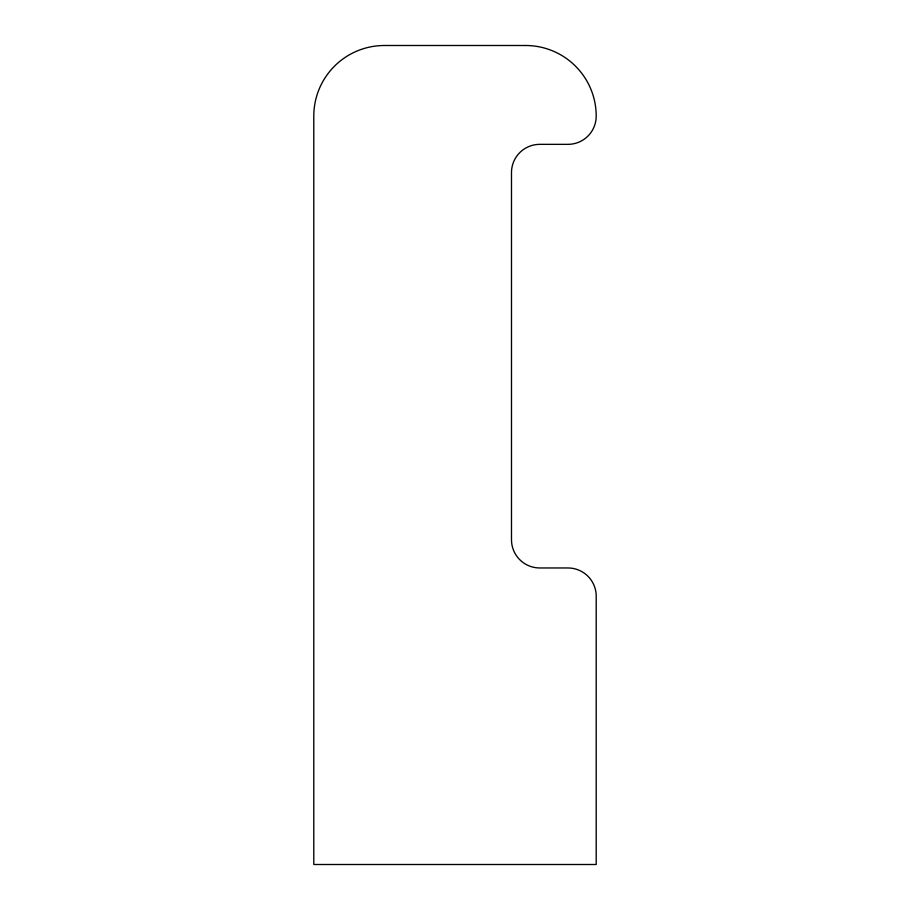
<?xml version="1.0" encoding="UTF-8"?>
<svg xmlns="http://www.w3.org/2000/svg" width="910" height="910" viewBox="0 0 910 910"><rect width="100%" height="100%" fill="white"/><g stroke="black" fill="none" stroke-linecap="round" stroke-linejoin="round"><path stroke-width="1.36" d="M525.605 45.5L384.395 45.5A70.605 70.605 0 0 0 313.791 116.105L313.791 864.5L596.209 864.5L596.209 596.209A28.244 28.244 0 0 0 567.965 567.965L539.721 567.965A28.244 28.244 0 0 1 511.488 539.721L511.488 172.582A28.244 28.244 0 0 1 539.721 144.349L567.965 144.349A28.244 28.244 0 0 0 596.209 116.105A70.605 70.605 0 0 0 525.605 45.5"/></g></svg>
